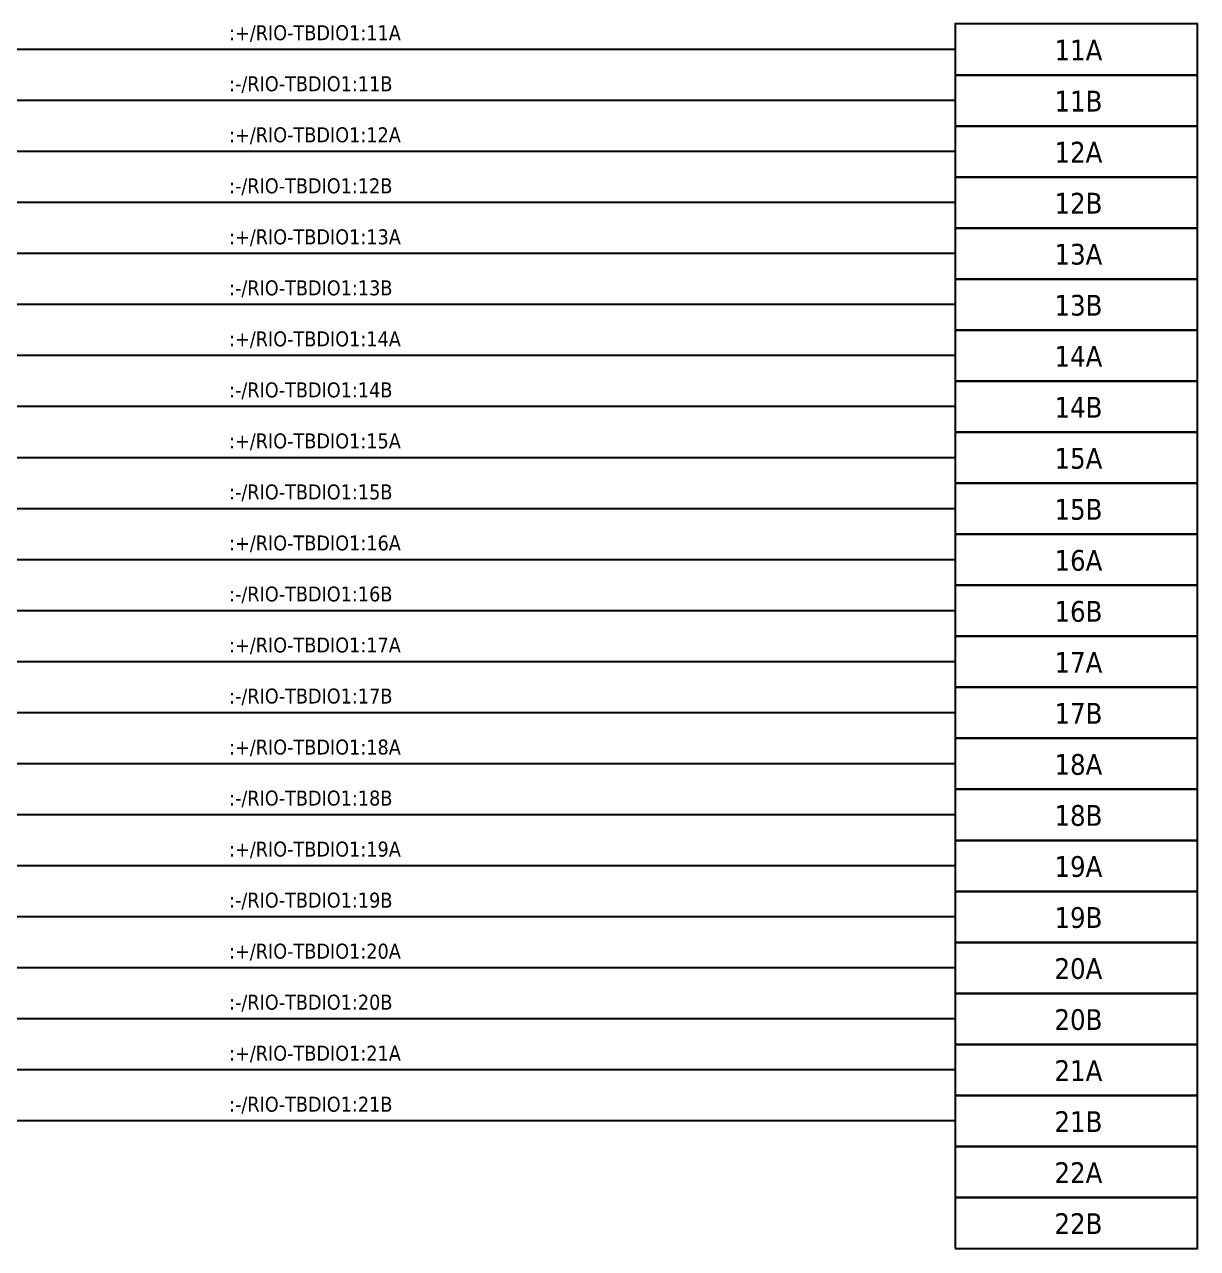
# Model space of a CAD drawing. Header units: millimetres. Extents: x 0 to 1792788, y -13 to 262234.
# Drawn here: x 92 to 184, y 103 to 199 of the extents above; entities that cross this region are included whole.
import ezdxf
from ezdxf.enums import TextEntityAlignment as Align

# ---------------------------------------------------------------- set-up
doc = ezdxf.new("R2010")
doc.units = ezdxf.units.MM
for name, color, linetype, lineweight in [('EPLAN300', 5, 'Continuous', 25), ('EPLAN311', 7, 'Continuous', 25), ('EPLAN405', 7, 'Continuous', 25), ('EPLAN421', 5, 'Continuous', 35), ('EPLAN433', 251, 'Continuous', 35), ('EPLAN501', 7, 'Continuous', 35)]:
    doc.layers.add(name, color=color, linetype=linetype, lineweight=lineweight)
doc.styles.add('Tahoma', font='')
doc.styles.get('Tahoma').set_extended_font_data('Tahoma')

# ---------------------------------------------------------------- blocks, each defined once
blk = doc.blocks.new('EPLSYM_LibrarySPECIAL_en_US_Symbol427_Variant5_Placement1_20')
at = {"layer": 'EPLAN421', "color": 5, "style": 'Tahoma'}
for tag, p in [('17_20029[1]', (-0.9525, 3.335)), ('17_20029[2]', (20.0025, 3.335))]:
    blk.add_attdef(tag, text='', height=1.1739, dxfattribs=at).set_placement(p, align=Align.BOTTOM_RIGHT)
at = {"layer": 'EPLAN433', "color": 251, "style": 'Tahoma'}
blk.add_attdef('17_20406_1', text='', height=1.6254, dxfattribs=at).set_placement((0.9525, 1.5875), align=Align.BOTTOM_RIGHT)
blk.add_attdef('17_20406', text='', height=1.6254, dxfattribs=at).set_placement((0.9525, 1.5875), align=Align.BOTTOM_LEFT)
blk = doc.blocks.new('EPLSYM_LibrarySPECIAL_en_US_Symbol427_Variant5_Placement1_21')
at = {"layer": 'EPLAN421', "color": 5, "style": 'Tahoma'}
for tag, p in [('17_20029[1]', (-0.9525, 3.335)), ('17_20029[2]', (20.0025, 3.335))]:
    blk.add_attdef(tag, text='', height=1.1739, dxfattribs=at).set_placement(p, align=Align.BOTTOM_RIGHT)
at = {"layer": 'EPLAN433', "color": 251, "style": 'Tahoma'}
blk.add_attdef('17_20406_1', text='', height=1.6254, dxfattribs=at).set_placement((0.9525, 1.5875), align=Align.BOTTOM_RIGHT)
blk.add_attdef('17_20406', text='', height=1.6254, dxfattribs=at).set_placement((0.9525, 1.5875), align=Align.BOTTOM_LEFT)
blk = doc.blocks.new('EPLSYM_LibrarySPECIAL_en_US_Symbol427_Variant5_Placement1_22')
at = {"layer": 'EPLAN421', "color": 5, "style": 'Tahoma'}
for tag, p in [('17_20029[1]', (-0.9525, 3.335)), ('17_20029[2]', (20.0025, 3.335))]:
    blk.add_attdef(tag, text='', height=1.1739, dxfattribs=at).set_placement(p, align=Align.BOTTOM_RIGHT)
at = {"layer": 'EPLAN433', "color": 251, "style": 'Tahoma'}
blk.add_attdef('17_20406_1', text='', height=1.6254, dxfattribs=at).set_placement((0.9525, 1.5875), align=Align.BOTTOM_RIGHT)
blk.add_attdef('17_20406', text='', height=1.6254, dxfattribs=at).set_placement((0.9525, 1.5875), align=Align.BOTTOM_LEFT)
blk = doc.blocks.new('EPLSYM_LibrarySPECIAL_en_US_Symbol427_Variant5_Placement1_23')
at = {"layer": 'EPLAN421', "color": 5, "style": 'Tahoma'}
for tag, p in [('17_20029[1]', (-0.9525, 3.335)), ('17_20029[2]', (20.0025, 3.335))]:
    blk.add_attdef(tag, text='', height=1.1739, dxfattribs=at).set_placement(p, align=Align.BOTTOM_RIGHT)
at = {"layer": 'EPLAN433', "color": 251, "style": 'Tahoma'}
blk.add_attdef('17_20406_1', text='', height=1.6254, dxfattribs=at).set_placement((0.9525, 1.5875), align=Align.BOTTOM_RIGHT)
blk.add_attdef('17_20406', text='', height=1.6254, dxfattribs=at).set_placement((0.9525, 1.5875), align=Align.BOTTOM_LEFT)
blk = doc.blocks.new('EPLSYM_LibrarySPECIAL_en_US_Symbol427_Variant5_Placement1_24')
at = {"layer": 'EPLAN421', "color": 5, "style": 'Tahoma'}
for tag, p in [('17_20029[1]', (-0.9525, 3.335)), ('17_20029[2]', (20.0025, 3.335))]:
    blk.add_attdef(tag, text='', height=1.1739, dxfattribs=at).set_placement(p, align=Align.BOTTOM_RIGHT)
at = {"layer": 'EPLAN433', "color": 251, "style": 'Tahoma'}
blk.add_attdef('17_20406_1', text='', height=1.6254, dxfattribs=at).set_placement((0.9525, 1.5875), align=Align.BOTTOM_RIGHT)
blk.add_attdef('17_20406', text='', height=1.6254, dxfattribs=at).set_placement((0.9525, 1.5875), align=Align.BOTTOM_LEFT)
blk = doc.blocks.new('EPLSYM_LibrarySPECIAL_en_US_Symbol427_Variant5_Placement1_25')
at = {"layer": 'EPLAN421', "color": 5, "style": 'Tahoma'}
for tag, p in [('17_20029[1]', (-0.9525, 3.335)), ('17_20029[2]', (20.0025, 3.335))]:
    blk.add_attdef(tag, text='', height=1.1739, dxfattribs=at).set_placement(p, align=Align.BOTTOM_RIGHT)
at = {"layer": 'EPLAN433', "color": 251, "style": 'Tahoma'}
blk.add_attdef('17_20406_1', text='', height=1.6254, dxfattribs=at).set_placement((0.9525, 1.5875), align=Align.BOTTOM_RIGHT)
blk.add_attdef('17_20406', text='', height=1.6254, dxfattribs=at).set_placement((0.9525, 1.5875), align=Align.BOTTOM_LEFT)
blk = doc.blocks.new('EPLSYM_LibrarySPECIAL_en_US_Symbol427_Variant5_Placement1_26')
at = {"layer": 'EPLAN421', "color": 5, "style": 'Tahoma'}
for tag, p in [('17_20029[1]', (-0.9525, 3.335)), ('17_20029[2]', (20.0025, 3.335))]:
    blk.add_attdef(tag, text='', height=1.1739, dxfattribs=at).set_placement(p, align=Align.BOTTOM_RIGHT)
at = {"layer": 'EPLAN433', "color": 251, "style": 'Tahoma'}
blk.add_attdef('17_20406_1', text='', height=1.6254, dxfattribs=at).set_placement((0.9525, 1.5875), align=Align.BOTTOM_RIGHT)
blk.add_attdef('17_20406', text='', height=1.6254, dxfattribs=at).set_placement((0.9525, 1.5875), align=Align.BOTTOM_LEFT)
blk = doc.blocks.new('EPLSYM_LibrarySPECIAL_en_US_Symbol427_Variant5_Placement1_27')
at = {"layer": 'EPLAN421', "color": 5, "style": 'Tahoma'}
for tag, p in [('17_20029[1]', (-0.9525, 3.335)), ('17_20029[2]', (20.0025, 3.335))]:
    blk.add_attdef(tag, text='', height=1.1739, dxfattribs=at).set_placement(p, align=Align.BOTTOM_RIGHT)
at = {"layer": 'EPLAN433', "color": 251, "style": 'Tahoma'}
blk.add_attdef('17_20406_1', text='', height=1.6254, dxfattribs=at).set_placement((0.9525, 1.5875), align=Align.BOTTOM_RIGHT)
blk.add_attdef('17_20406', text='', height=1.6254, dxfattribs=at).set_placement((0.9525, 1.5875), align=Align.BOTTOM_LEFT)
blk = doc.blocks.new('EPLSYM_LibrarySPECIAL_en_US_Symbol427_Variant5_Placement1_28')
at = {"layer": 'EPLAN421', "color": 5, "style": 'Tahoma'}
for tag, p in [('17_20029[1]', (-0.9525, 3.335)), ('17_20029[2]', (20.0025, 3.335))]:
    blk.add_attdef(tag, text='', height=1.1739, dxfattribs=at).set_placement(p, align=Align.BOTTOM_RIGHT)
at = {"layer": 'EPLAN433', "color": 251, "style": 'Tahoma'}
blk.add_attdef('17_20406_1', text='', height=1.6254, dxfattribs=at).set_placement((0.9525, 1.5875), align=Align.BOTTOM_RIGHT)
blk.add_attdef('17_20406', text='', height=1.6254, dxfattribs=at).set_placement((0.9525, 1.5875), align=Align.BOTTOM_LEFT)
blk = doc.blocks.new('EPLSYM_LibrarySPECIAL_en_US_Symbol427_Variant5_Placement1_29')
at = {"layer": 'EPLAN421', "color": 5, "style": 'Tahoma'}
for tag, p in [('17_20029[1]', (-0.9525, 3.335)), ('17_20029[2]', (20.0025, 3.335))]:
    blk.add_attdef(tag, text='', height=1.1739, dxfattribs=at).set_placement(p, align=Align.BOTTOM_RIGHT)
at = {"layer": 'EPLAN433', "color": 251, "style": 'Tahoma'}
blk.add_attdef('17_20406_1', text='', height=1.6254, dxfattribs=at).set_placement((0.9525, 1.5875), align=Align.BOTTOM_RIGHT)
blk.add_attdef('17_20406', text='', height=1.6254, dxfattribs=at).set_placement((0.9525, 1.5875), align=Align.BOTTOM_LEFT)
blk = doc.blocks.new('EPLSYM_LibrarySPECIAL_en_US_Symbol427_Variant5_Placement1_30')
at = {"layer": 'EPLAN421', "color": 5, "style": 'Tahoma'}
for tag, p in [('17_20029[1]', (-0.9525, 3.335)), ('17_20029[2]', (20.0025, 3.335))]:
    blk.add_attdef(tag, text='', height=1.1739, dxfattribs=at).set_placement(p, align=Align.BOTTOM_RIGHT)
at = {"layer": 'EPLAN433', "color": 251, "style": 'Tahoma'}
blk.add_attdef('17_20406_1', text='', height=1.6254, dxfattribs=at).set_placement((0.9525, 1.5875), align=Align.BOTTOM_RIGHT)
blk.add_attdef('17_20406', text='', height=1.6254, dxfattribs=at).set_placement((0.9525, 1.5875), align=Align.BOTTOM_LEFT)
blk = doc.blocks.new('EPLSYM_LibrarySPECIAL_en_US_Symbol427_Variant5_Placement1_31')
at = {"layer": 'EPLAN421', "color": 5, "style": 'Tahoma'}
for tag, p in [('17_20029[1]', (-0.9525, 3.335)), ('17_20029[2]', (20.0025, 3.335))]:
    blk.add_attdef(tag, text='', height=1.1739, dxfattribs=at).set_placement(p, align=Align.BOTTOM_RIGHT)
at = {"layer": 'EPLAN433', "color": 251, "style": 'Tahoma'}
blk.add_attdef('17_20406_1', text='', height=1.6254, dxfattribs=at).set_placement((0.9525, 1.5875), align=Align.BOTTOM_RIGHT)
blk.add_attdef('17_20406', text='', height=1.6254, dxfattribs=at).set_placement((0.9525, 1.5875), align=Align.BOTTOM_LEFT)
blk = doc.blocks.new('EPLSYM_LibrarySPECIAL_en_US_Symbol427_Variant5_Placement1_32')
at = {"layer": 'EPLAN421', "color": 5, "style": 'Tahoma'}
for tag, p in [('17_20029[1]', (-0.9525, 3.335)), ('17_20029[2]', (20.0025, 3.335))]:
    blk.add_attdef(tag, text='', height=1.1739, dxfattribs=at).set_placement(p, align=Align.BOTTOM_RIGHT)
at = {"layer": 'EPLAN433', "color": 251, "style": 'Tahoma'}
blk.add_attdef('17_20406_1', text='', height=1.6254, dxfattribs=at).set_placement((0.9525, 1.5875), align=Align.BOTTOM_RIGHT)
blk.add_attdef('17_20406', text='', height=1.6254, dxfattribs=at).set_placement((0.9525, 1.5875), align=Align.BOTTOM_LEFT)
blk = doc.blocks.new('EPLSYM_LibrarySPECIAL_en_US_Symbol427_Variant5_Placement1_33')
at = {"layer": 'EPLAN421', "color": 5, "style": 'Tahoma'}
for tag, p in [('17_20029[1]', (-0.9525, 3.335)), ('17_20029[2]', (20.0025, 3.335))]:
    blk.add_attdef(tag, text='', height=1.1739, dxfattribs=at).set_placement(p, align=Align.BOTTOM_RIGHT)
at = {"layer": 'EPLAN433', "color": 251, "style": 'Tahoma'}
blk.add_attdef('17_20406_1', text='', height=1.6254, dxfattribs=at).set_placement((0.9525, 1.5875), align=Align.BOTTOM_RIGHT)
blk.add_attdef('17_20406', text='', height=1.6254, dxfattribs=at).set_placement((0.9525, 1.5875), align=Align.BOTTOM_LEFT)
blk = doc.blocks.new('EPLSYM_LibrarySPECIAL_en_US_Symbol427_Variant5_Placement1_34')
at = {"layer": 'EPLAN421', "color": 5, "style": 'Tahoma'}
for tag, p in [('17_20029[1]', (-0.9525, 3.335)), ('17_20029[2]', (20.0025, 3.335))]:
    blk.add_attdef(tag, text='', height=1.1739, dxfattribs=at).set_placement(p, align=Align.BOTTOM_RIGHT)
at = {"layer": 'EPLAN433', "color": 251, "style": 'Tahoma'}
blk.add_attdef('17_20406_1', text='', height=1.6254, dxfattribs=at).set_placement((0.9525, 1.5875), align=Align.BOTTOM_RIGHT)
blk.add_attdef('17_20406', text='', height=1.6254, dxfattribs=at).set_placement((0.9525, 1.5875), align=Align.BOTTOM_LEFT)
blk = doc.blocks.new('EPLSYM_LibrarySPECIAL_en_US_Symbol427_Variant5_Placement1_35')
at = {"layer": 'EPLAN421', "color": 5, "style": 'Tahoma'}
for tag, p in [('17_20029[1]', (-0.9525, 3.335)), ('17_20029[2]', (20.0025, 3.335))]:
    blk.add_attdef(tag, text='', height=1.1739, dxfattribs=at).set_placement(p, align=Align.BOTTOM_RIGHT)
at = {"layer": 'EPLAN433', "color": 251, "style": 'Tahoma'}
blk.add_attdef('17_20406_1', text='', height=1.6254, dxfattribs=at).set_placement((0.9525, 1.5875), align=Align.BOTTOM_RIGHT)
blk.add_attdef('17_20406', text='', height=1.6254, dxfattribs=at).set_placement((0.9525, 1.5875), align=Align.BOTTOM_LEFT)
blk = doc.blocks.new('EPLSYM_LibrarySPECIAL_en_US_Symbol427_Variant5_Placement1_36')
at = {"layer": 'EPLAN421', "color": 5, "style": 'Tahoma'}
for tag, p in [('17_20029[1]', (-0.9525, 3.335)), ('17_20029[2]', (20.0025, 3.335))]:
    blk.add_attdef(tag, text='', height=1.1739, dxfattribs=at).set_placement(p, align=Align.BOTTOM_RIGHT)
at = {"layer": 'EPLAN433', "color": 251, "style": 'Tahoma'}
blk.add_attdef('17_20406_1', text='', height=1.6254, dxfattribs=at).set_placement((0.9525, 1.5875), align=Align.BOTTOM_RIGHT)
blk.add_attdef('17_20406', text='', height=1.6254, dxfattribs=at).set_placement((0.9525, 1.5875), align=Align.BOTTOM_LEFT)
blk = doc.blocks.new('EPLSYM_LibrarySPECIAL_en_US_Symbol427_Variant5_Placement1_37')
at = {"layer": 'EPLAN421', "color": 5, "style": 'Tahoma'}
for tag, p in [('17_20029[1]', (-0.9525, 3.335)), ('17_20029[2]', (20.0025, 3.335))]:
    blk.add_attdef(tag, text='', height=1.1739, dxfattribs=at).set_placement(p, align=Align.BOTTOM_RIGHT)
at = {"layer": 'EPLAN433', "color": 251, "style": 'Tahoma'}
blk.add_attdef('17_20406_1', text='', height=1.6254, dxfattribs=at).set_placement((0.9525, 1.5875), align=Align.BOTTOM_RIGHT)
blk.add_attdef('17_20406', text='', height=1.6254, dxfattribs=at).set_placement((0.9525, 1.5875), align=Align.BOTTOM_LEFT)
blk = doc.blocks.new('EPLSYM_LibrarySPECIAL_en_US_Symbol427_Variant5_Placement1_38')
at = {"layer": 'EPLAN421', "color": 5, "style": 'Tahoma'}
for tag, p in [('17_20029[1]', (-0.9525, 3.335)), ('17_20029[2]', (20.0025, 3.335))]:
    blk.add_attdef(tag, text='', height=1.1739, dxfattribs=at).set_placement(p, align=Align.BOTTOM_RIGHT)
at = {"layer": 'EPLAN433', "color": 251, "style": 'Tahoma'}
blk.add_attdef('17_20406_1', text='', height=1.6254, dxfattribs=at).set_placement((0.9525, 1.5875), align=Align.BOTTOM_RIGHT)
blk.add_attdef('17_20406', text='', height=1.6254, dxfattribs=at).set_placement((0.9525, 1.5875), align=Align.BOTTOM_LEFT)
blk = doc.blocks.new('EPLSYM_LibrarySPECIAL_en_US_Symbol427_Variant5_Placement1_39')
at = {"layer": 'EPLAN421', "color": 5, "style": 'Tahoma'}
for tag, p in [('17_20029[1]', (-0.9525, 3.335)), ('17_20029[2]', (20.0025, 3.335))]:
    blk.add_attdef(tag, text='', height=1.1739, dxfattribs=at).set_placement(p, align=Align.BOTTOM_RIGHT)
at = {"layer": 'EPLAN433', "color": 251, "style": 'Tahoma'}
blk.add_attdef('17_20406_1', text='', height=1.6254, dxfattribs=at).set_placement((0.9525, 1.5875), align=Align.BOTTOM_RIGHT)
blk.add_attdef('17_20406', text='', height=1.6254, dxfattribs=at).set_placement((0.9525, 1.5875), align=Align.BOTTOM_LEFT)
blk = doc.blocks.new('EPLSYM_LibrarySPECIAL_en_US_Symbol427_Variant5_Placement1_40')
at = {"layer": 'EPLAN421', "color": 5, "style": 'Tahoma'}
for tag, p in [('17_20029[1]', (-0.9525, 3.335)), ('17_20029[2]', (20.0025, 3.335))]:
    blk.add_attdef(tag, text='', height=1.1739, dxfattribs=at).set_placement(p, align=Align.BOTTOM_RIGHT)
at = {"layer": 'EPLAN433', "color": 251, "style": 'Tahoma'}
blk.add_attdef('17_20406_1', text='', height=1.6254, dxfattribs=at).set_placement((0.9525, 1.5875), align=Align.BOTTOM_RIGHT)
blk.add_attdef('17_20406', text='', height=1.6254, dxfattribs=at).set_placement((0.9525, 1.5875), align=Align.BOTTOM_LEFT)
blk = doc.blocks.new('EPLSYM_LibrarySPECIAL_en_US_Symbol427_Variant5_Placement1_41')
at = {"layer": 'EPLAN421', "color": 5, "style": 'Tahoma'}
for tag, p in [('17_20029[1]', (-0.9525, 3.335)), ('17_20029[2]', (20.0025, 3.335))]:
    blk.add_attdef(tag, text='', height=1.1739, dxfattribs=at).set_placement(p, align=Align.BOTTOM_RIGHT)
at = {"layer": 'EPLAN433', "color": 251, "style": 'Tahoma'}
blk.add_attdef('17_20406_1', text='', height=1.6254, dxfattribs=at).set_placement((0.9525, 1.5875), align=Align.BOTTOM_RIGHT)
blk.add_attdef('17_20406', text='', height=1.6254, dxfattribs=at).set_placement((0.9525, 1.5875), align=Align.BOTTOM_LEFT)
blk = doc.blocks.new('EPLSYM_LibrarySPECIAL_en_US_Symbol427_Variant5_Placement1_42')
at = {"layer": 'EPLAN421', "color": 5, "style": 'Tahoma'}
for tag, p in [('17_20029[1]', (-0.9525, 3.335)), ('17_20029[2]', (20.0025, 3.335))]:
    blk.add_attdef(tag, text='', height=1.1739, dxfattribs=at).set_placement(p, align=Align.BOTTOM_RIGHT)
at = {"layer": 'EPLAN433', "color": 251, "style": 'Tahoma'}
blk.add_attdef('17_20406_1', text='', height=1.6254, dxfattribs=at).set_placement((0.9525, 1.5875), align=Align.BOTTOM_RIGHT)
blk.add_attdef('17_20406', text='', height=1.6254, dxfattribs=at).set_placement((0.9525, 1.5875), align=Align.BOTTOM_LEFT)
blk = doc.blocks.new('EPLSYM_LibrarySPECIAL_en_US_Symbol427_Variant5_Placement1_43')
at = {"layer": 'EPLAN421', "color": 5, "style": 'Tahoma'}
for tag, p in [('17_20029[1]', (-0.9525, 3.335)), ('17_20029[2]', (20.0025, 3.335))]:
    blk.add_attdef(tag, text='', height=1.1739, dxfattribs=at).set_placement(p, align=Align.BOTTOM_RIGHT)
at = {"layer": 'EPLAN433', "color": 251, "style": 'Tahoma'}
blk.add_attdef('17_20406_1', text='', height=1.6254, dxfattribs=at).set_placement((0.9525, 1.5875), align=Align.BOTTOM_RIGHT)
blk.add_attdef('17_20406', text='', height=1.6254, dxfattribs=at).set_placement((0.9525, 1.5875), align=Align.BOTTOM_LEFT)
blk = doc.blocks.new('EPLSYM_LibrarySPECIAL_Symbol308_Variant0_Placement0')
at = {"layer": 'EPLAN405', "color": 7, "style": 'Tahoma'}
for tag, p in [('17_31011', (1.5, 6.35)), ('17_31002', (1.5, 0.5))]:
    blk.add_attdef(tag, text='', height=1.174, dxfattribs=at).set_placement(p, align=Align.BOTTOM_LEFT)
for tag, p in [('17_31004', (1.5, 4.4)), ('17_31003', (1.5, 2.45))]:
    blk.add_attdef(tag, p, '', height=1.174, dxfattribs=at)

msp = doc.modelspace()

# ---------------------------------------------------------------- linework, layer by layer
at = {"layer": 'EPLAN300', "lineweight": 25, "ltscale": 4}
for points in [[(165, 195), (184, 195), (184, 199), (165, 199)], [(165, 191), (184, 191), (184, 195), (165, 195)], [(165, 187), (184, 187), (184, 191), (165, 191)], [(165, 183), (184, 183), (184, 187), (165, 187)], [(165, 179), (184, 179), (184, 183), (165, 183)], [(165, 175), (184, 175), (184, 179), (165, 179)], [(165, 171), (184, 171), (184, 175), (165, 175)], [(165, 167), (184, 167), (184, 171), (165, 171)], [(165, 163), (184, 163), (184, 167), (165, 167)], [(165, 159), (184, 159), (184, 163), (165, 163)], [(165, 155), (184, 155), (184, 159), (165, 159)], [(165, 151), (184, 151), (184, 155), (165, 155)], [(165, 147), (184, 147), (184, 151), (165, 151)], [(165, 143), (184, 143), (184, 147), (165, 147)], [(165, 139), (184, 139), (184, 143), (165, 143)], [(165, 135), (184, 135), (184, 139), (165, 139)], [(165, 131), (184, 131), (184, 135), (165, 135)], [(165, 127), (184, 127), (184, 131), (165, 131)], [(165, 123), (184, 123), (184, 127), (165, 127)], [(165, 119), (184, 119), (184, 123), (165, 123)], [(165, 115), (184, 115), (184, 119), (165, 119)], [(165, 111), (184, 111), (184, 115), (165, 115)], [(165, 107), (184, 107), (184, 111), (165, 111)], [(165, 103), (184, 103), (184, 107), (165, 107)]]:
    msp.add_lwpolyline(points, close=True, dxfattribs=at)
at = {"layer": 'EPLAN311', "ltscale": 4}
for p, q in [((165, 197), (39, 197)), ((165, 193), (39, 193)), ((165, 189), (39, 189)), ((165, 185), (39, 185)), ((165, 181), (39, 181)), ((165, 177), (39, 177)), ((165, 173), (39, 173)), ((165, 169), (39, 169)), ((165, 165), (39, 165)), ((165, 161), (39, 161)), ((165, 157), (39, 157)), ((165, 153), (39, 153)), ((165, 149), (39, 149)), ((165, 145), (39, 145)), ((165, 141), (39, 141)), ((165, 137), (39, 137)), ((165, 133), (39, 133)), ((165, 129), (39, 129)), ((165, 125), (39, 125)), ((165, 121), (39, 121)), ((165, 117), (39, 117)), ((165, 113), (39, 113))]:
    msp.add_line(p, q, dxfattribs=at)

# ---------------------------------------------------------------- block references
ref = msp.add_blockref('EPLSYM_LibrarySPECIAL_Symbol308_Variant0_Placement0', (108, 197))
ref.add_attrib('17_31011', ':+/RIO-TBDIO1:11A', dxfattribs={"layer": 'EPLAN405', "color": 7, "height": 1.1739, "style": 'Tahoma'}).set_placement((108.055, 197.374), align=Align.BOTTOM_LEFT)
ref = msp.add_blockref('EPLSYM_LibrarySPECIAL_en_US_Symbol427_Variant5_Placement1_20', (165, 197))
ref.add_attrib('17_20011', '11A', dxfattribs={"layer": 'EPLAN501', "color": 7, "height": 1.6254, "style": 'Tahoma'}).set_placement((174.661, 195.65), align=Align.BOTTOM_CENTER)
ref = msp.add_blockref('EPLSYM_LibrarySPECIAL_Symbol308_Variant0_Placement0', (108, 193))
ref.add_attrib('17_31011', ':-/RIO-TBDIO1:11B', dxfattribs={"layer": 'EPLAN405', "color": 7, "height": 1.1739, "style": 'Tahoma'}).set_placement((108.055, 193.374), align=Align.BOTTOM_LEFT)
ref = msp.add_blockref('EPLSYM_LibrarySPECIAL_en_US_Symbol427_Variant5_Placement1_21', (165, 193))
ref.add_attrib('17_20011', '11B', dxfattribs={"layer": 'EPLAN501', "color": 7, "height": 1.6254, "style": 'Tahoma'}).set_placement((174.661, 191.65), align=Align.BOTTOM_CENTER)
ref = msp.add_blockref('EPLSYM_LibrarySPECIAL_Symbol308_Variant0_Placement0', (108, 189))
ref.add_attrib('17_31011', ':+/RIO-TBDIO1:12A', dxfattribs={"layer": 'EPLAN405', "color": 7, "height": 1.1739, "style": 'Tahoma'}).set_placement((108.055, 189.374), align=Align.BOTTOM_LEFT)
ref = msp.add_blockref('EPLSYM_LibrarySPECIAL_en_US_Symbol427_Variant5_Placement1_22', (165, 189))
ref.add_attrib('17_20011', '12A', dxfattribs={"layer": 'EPLAN501', "color": 7, "height": 1.6254, "style": 'Tahoma'}).set_placement((174.661, 187.65), align=Align.BOTTOM_CENTER)
ref = msp.add_blockref('EPLSYM_LibrarySPECIAL_Symbol308_Variant0_Placement0', (108, 185))
ref.add_attrib('17_31011', ':-/RIO-TBDIO1:12B', dxfattribs={"layer": 'EPLAN405', "color": 7, "height": 1.1739, "style": 'Tahoma'}).set_placement((108.055, 185.374), align=Align.BOTTOM_LEFT)
ref = msp.add_blockref('EPLSYM_LibrarySPECIAL_en_US_Symbol427_Variant5_Placement1_23', (165, 185))
ref.add_attrib('17_20011', '12B', dxfattribs={"layer": 'EPLAN501', "color": 7, "height": 1.6254, "style": 'Tahoma'}).set_placement((174.661, 183.65), align=Align.BOTTOM_CENTER)
ref = msp.add_blockref('EPLSYM_LibrarySPECIAL_Symbol308_Variant0_Placement0', (108, 181))
ref.add_attrib('17_31011', ':+/RIO-TBDIO1:13A', dxfattribs={"layer": 'EPLAN405', "color": 7, "height": 1.1739, "style": 'Tahoma'}).set_placement((108.055, 181.374), align=Align.BOTTOM_LEFT)
ref = msp.add_blockref('EPLSYM_LibrarySPECIAL_en_US_Symbol427_Variant5_Placement1_24', (165, 181))
ref.add_attrib('17_20011', '13A', dxfattribs={"layer": 'EPLAN501', "color": 7, "height": 1.6254, "style": 'Tahoma'}).set_placement((174.661, 179.65), align=Align.BOTTOM_CENTER)
ref = msp.add_blockref('EPLSYM_LibrarySPECIAL_Symbol308_Variant0_Placement0', (108, 177))
ref.add_attrib('17_31011', ':-/RIO-TBDIO1:13B', dxfattribs={"layer": 'EPLAN405', "color": 7, "height": 1.1739, "style": 'Tahoma'}).set_placement((108.055, 177.374), align=Align.BOTTOM_LEFT)
ref = msp.add_blockref('EPLSYM_LibrarySPECIAL_en_US_Symbol427_Variant5_Placement1_25', (165, 177))
ref.add_attrib('17_20011', '13B', dxfattribs={"layer": 'EPLAN501', "color": 7, "height": 1.6254, "style": 'Tahoma'}).set_placement((174.661, 175.65), align=Align.BOTTOM_CENTER)
ref = msp.add_blockref('EPLSYM_LibrarySPECIAL_Symbol308_Variant0_Placement0', (108, 173))
ref.add_attrib('17_31011', ':+/RIO-TBDIO1:14A', dxfattribs={"layer": 'EPLAN405', "color": 7, "height": 1.1739, "style": 'Tahoma'}).set_placement((108.055, 173.374), align=Align.BOTTOM_LEFT)
ref = msp.add_blockref('EPLSYM_LibrarySPECIAL_en_US_Symbol427_Variant5_Placement1_26', (165, 173))
ref.add_attrib('17_20011', '14A', dxfattribs={"layer": 'EPLAN501', "color": 7, "height": 1.6254, "style": 'Tahoma'}).set_placement((174.661, 171.65), align=Align.BOTTOM_CENTER)
ref = msp.add_blockref('EPLSYM_LibrarySPECIAL_Symbol308_Variant0_Placement0', (108, 169))
ref.add_attrib('17_31011', ':-/RIO-TBDIO1:14B', dxfattribs={"layer": 'EPLAN405', "color": 7, "height": 1.1739, "style": 'Tahoma'}).set_placement((108.055, 169.374), align=Align.BOTTOM_LEFT)
ref = msp.add_blockref('EPLSYM_LibrarySPECIAL_en_US_Symbol427_Variant5_Placement1_27', (165, 169))
ref.add_attrib('17_20011', '14B', dxfattribs={"layer": 'EPLAN501', "color": 7, "height": 1.6254, "style": 'Tahoma'}).set_placement((174.661, 167.65), align=Align.BOTTOM_CENTER)
ref = msp.add_blockref('EPLSYM_LibrarySPECIAL_Symbol308_Variant0_Placement0', (108, 165))
ref.add_attrib('17_31011', ':+/RIO-TBDIO1:15A', dxfattribs={"layer": 'EPLAN405', "color": 7, "height": 1.1739, "style": 'Tahoma'}).set_placement((108.055, 165.374), align=Align.BOTTOM_LEFT)
ref = msp.add_blockref('EPLSYM_LibrarySPECIAL_en_US_Symbol427_Variant5_Placement1_28', (165, 165))
ref.add_attrib('17_20011', '15A', dxfattribs={"layer": 'EPLAN501', "color": 7, "height": 1.6254, "style": 'Tahoma'}).set_placement((174.661, 163.65), align=Align.BOTTOM_CENTER)
ref = msp.add_blockref('EPLSYM_LibrarySPECIAL_Symbol308_Variant0_Placement0', (108, 161))
ref.add_attrib('17_31011', ':-/RIO-TBDIO1:15B', dxfattribs={"layer": 'EPLAN405', "color": 7, "height": 1.1739, "style": 'Tahoma'}).set_placement((108.055, 161.374), align=Align.BOTTOM_LEFT)
ref = msp.add_blockref('EPLSYM_LibrarySPECIAL_en_US_Symbol427_Variant5_Placement1_29', (165, 161))
ref.add_attrib('17_20011', '15B', dxfattribs={"layer": 'EPLAN501', "color": 7, "height": 1.6254, "style": 'Tahoma'}).set_placement((174.661, 159.65), align=Align.BOTTOM_CENTER)
ref = msp.add_blockref('EPLSYM_LibrarySPECIAL_Symbol308_Variant0_Placement0', (108, 157))
ref.add_attrib('17_31011', ':+/RIO-TBDIO1:16A', dxfattribs={"layer": 'EPLAN405', "color": 7, "height": 1.1739, "style": 'Tahoma'}).set_placement((108.055, 157.374), align=Align.BOTTOM_LEFT)
ref = msp.add_blockref('EPLSYM_LibrarySPECIAL_en_US_Symbol427_Variant5_Placement1_30', (165, 157))
ref.add_attrib('17_20011', '16A', dxfattribs={"layer": 'EPLAN501', "color": 7, "height": 1.6254, "style": 'Tahoma'}).set_placement((174.661, 155.65), align=Align.BOTTOM_CENTER)
ref = msp.add_blockref('EPLSYM_LibrarySPECIAL_Symbol308_Variant0_Placement0', (108, 153))
ref.add_attrib('17_31011', ':-/RIO-TBDIO1:16B', dxfattribs={"layer": 'EPLAN405', "color": 7, "height": 1.1739, "style": 'Tahoma'}).set_placement((108.055, 153.374), align=Align.BOTTOM_LEFT)
ref = msp.add_blockref('EPLSYM_LibrarySPECIAL_en_US_Symbol427_Variant5_Placement1_31', (165, 153))
ref.add_attrib('17_20011', '16B', dxfattribs={"layer": 'EPLAN501', "color": 7, "height": 1.6254, "style": 'Tahoma'}).set_placement((174.661, 151.65), align=Align.BOTTOM_CENTER)
ref = msp.add_blockref('EPLSYM_LibrarySPECIAL_Symbol308_Variant0_Placement0', (108, 149))
ref.add_attrib('17_31011', ':+/RIO-TBDIO1:17A', dxfattribs={"layer": 'EPLAN405', "color": 7, "height": 1.1739, "style": 'Tahoma'}).set_placement((108.055, 149.374), align=Align.BOTTOM_LEFT)
ref = msp.add_blockref('EPLSYM_LibrarySPECIAL_en_US_Symbol427_Variant5_Placement1_32', (165, 149))
ref.add_attrib('17_20011', '17A', dxfattribs={"layer": 'EPLAN501', "color": 7, "height": 1.6254, "style": 'Tahoma'}).set_placement((174.661, 147.65), align=Align.BOTTOM_CENTER)
ref = msp.add_blockref('EPLSYM_LibrarySPECIAL_Symbol308_Variant0_Placement0', (108, 145))
ref.add_attrib('17_31011', ':-/RIO-TBDIO1:17B', dxfattribs={"layer": 'EPLAN405', "color": 7, "height": 1.1739, "style": 'Tahoma'}).set_placement((108.055, 145.374), align=Align.BOTTOM_LEFT)
ref = msp.add_blockref('EPLSYM_LibrarySPECIAL_en_US_Symbol427_Variant5_Placement1_33', (165, 145))
ref.add_attrib('17_20011', '17B', dxfattribs={"layer": 'EPLAN501', "color": 7, "height": 1.6254, "style": 'Tahoma'}).set_placement((174.661, 143.65), align=Align.BOTTOM_CENTER)
ref = msp.add_blockref('EPLSYM_LibrarySPECIAL_Symbol308_Variant0_Placement0', (108, 141))
ref.add_attrib('17_31011', ':+/RIO-TBDIO1:18A', dxfattribs={"layer": 'EPLAN405', "color": 7, "height": 1.1739, "style": 'Tahoma'}).set_placement((108.055, 141.374), align=Align.BOTTOM_LEFT)
ref = msp.add_blockref('EPLSYM_LibrarySPECIAL_en_US_Symbol427_Variant5_Placement1_34', (165, 141))
ref.add_attrib('17_20011', '18A', dxfattribs={"layer": 'EPLAN501', "color": 7, "height": 1.6254, "style": 'Tahoma'}).set_placement((174.661, 139.65), align=Align.BOTTOM_CENTER)
ref = msp.add_blockref('EPLSYM_LibrarySPECIAL_Symbol308_Variant0_Placement0', (108, 137))
ref.add_attrib('17_31011', ':-/RIO-TBDIO1:18B', dxfattribs={"layer": 'EPLAN405', "color": 7, "height": 1.1739, "style": 'Tahoma'}).set_placement((108.055, 137.374), align=Align.BOTTOM_LEFT)
ref = msp.add_blockref('EPLSYM_LibrarySPECIAL_en_US_Symbol427_Variant5_Placement1_35', (165, 137))
ref.add_attrib('17_20011', '18B', dxfattribs={"layer": 'EPLAN501', "color": 7, "height": 1.6254, "style": 'Tahoma'}).set_placement((174.661, 135.65), align=Align.BOTTOM_CENTER)
ref = msp.add_blockref('EPLSYM_LibrarySPECIAL_Symbol308_Variant0_Placement0', (108, 133))
ref.add_attrib('17_31011', ':+/RIO-TBDIO1:19A', dxfattribs={"layer": 'EPLAN405', "color": 7, "height": 1.1739, "style": 'Tahoma'}).set_placement((108.055, 133.374), align=Align.BOTTOM_LEFT)
ref = msp.add_blockref('EPLSYM_LibrarySPECIAL_en_US_Symbol427_Variant5_Placement1_36', (165, 133))
ref.add_attrib('17_20011', '19A', dxfattribs={"layer": 'EPLAN501', "color": 7, "height": 1.6254, "style": 'Tahoma'}).set_placement((174.661, 131.65), align=Align.BOTTOM_CENTER)
ref = msp.add_blockref('EPLSYM_LibrarySPECIAL_Symbol308_Variant0_Placement0', (108, 129))
ref.add_attrib('17_31011', ':-/RIO-TBDIO1:19B', dxfattribs={"layer": 'EPLAN405', "color": 7, "height": 1.1739, "style": 'Tahoma'}).set_placement((108.055, 129.374), align=Align.BOTTOM_LEFT)
ref = msp.add_blockref('EPLSYM_LibrarySPECIAL_en_US_Symbol427_Variant5_Placement1_37', (165, 129))
ref.add_attrib('17_20011', '19B', dxfattribs={"layer": 'EPLAN501', "color": 7, "height": 1.6254, "style": 'Tahoma'}).set_placement((174.661, 127.65), align=Align.BOTTOM_CENTER)
ref = msp.add_blockref('EPLSYM_LibrarySPECIAL_Symbol308_Variant0_Placement0', (108, 125))
ref.add_attrib('17_31011', ':+/RIO-TBDIO1:20A', dxfattribs={"layer": 'EPLAN405', "color": 7, "height": 1.1739, "style": 'Tahoma'}).set_placement((108.055, 125.374), align=Align.BOTTOM_LEFT)
ref = msp.add_blockref('EPLSYM_LibrarySPECIAL_en_US_Symbol427_Variant5_Placement1_38', (165, 125))
ref.add_attrib('17_20011', '20A', dxfattribs={"layer": 'EPLAN501', "color": 7, "height": 1.6254, "style": 'Tahoma'}).set_placement((174.661, 123.65), align=Align.BOTTOM_CENTER)
ref = msp.add_blockref('EPLSYM_LibrarySPECIAL_Symbol308_Variant0_Placement0', (108, 121))
ref.add_attrib('17_31011', ':-/RIO-TBDIO1:20B', dxfattribs={"layer": 'EPLAN405', "color": 7, "height": 1.1739, "style": 'Tahoma'}).set_placement((108.055, 121.374), align=Align.BOTTOM_LEFT)
ref = msp.add_blockref('EPLSYM_LibrarySPECIAL_en_US_Symbol427_Variant5_Placement1_39', (165, 121))
ref.add_attrib('17_20011', '20B', dxfattribs={"layer": 'EPLAN501', "color": 7, "height": 1.6254, "style": 'Tahoma'}).set_placement((174.661, 119.65), align=Align.BOTTOM_CENTER)
ref = msp.add_blockref('EPLSYM_LibrarySPECIAL_Symbol308_Variant0_Placement0', (108, 117))
ref.add_attrib('17_31011', ':+/RIO-TBDIO1:21A', dxfattribs={"layer": 'EPLAN405', "color": 7, "height": 1.1739, "style": 'Tahoma'}).set_placement((108.055, 117.374), align=Align.BOTTOM_LEFT)
ref = msp.add_blockref('EPLSYM_LibrarySPECIAL_en_US_Symbol427_Variant5_Placement1_40', (165, 117))
ref.add_attrib('17_20011', '21A', dxfattribs={"layer": 'EPLAN501', "color": 7, "height": 1.6254, "style": 'Tahoma'}).set_placement((174.661, 115.65), align=Align.BOTTOM_CENTER)
ref = msp.add_blockref('EPLSYM_LibrarySPECIAL_Symbol308_Variant0_Placement0', (108, 113))
ref.add_attrib('17_31011', ':-/RIO-TBDIO1:21B', dxfattribs={"layer": 'EPLAN405', "color": 7, "height": 1.1739, "style": 'Tahoma'}).set_placement((108.055, 113.374), align=Align.BOTTOM_LEFT)
ref = msp.add_blockref('EPLSYM_LibrarySPECIAL_en_US_Symbol427_Variant5_Placement1_41', (165, 113))
ref.add_attrib('17_20011', '21B', dxfattribs={"layer": 'EPLAN501', "color": 7, "height": 1.6254, "style": 'Tahoma'}).set_placement((174.661, 111.65), align=Align.BOTTOM_CENTER)
ref = msp.add_blockref('EPLSYM_LibrarySPECIAL_en_US_Symbol427_Variant5_Placement1_42', (165, 109))
ref.add_attrib('17_20011', '22A', dxfattribs={"layer": 'EPLAN501', "color": 7, "height": 1.6254, "style": 'Tahoma'}).set_placement((174.661, 107.65), align=Align.BOTTOM_CENTER)
ref = msp.add_blockref('EPLSYM_LibrarySPECIAL_en_US_Symbol427_Variant5_Placement1_43', (165, 105))
ref.add_attrib('17_20011', '22B', dxfattribs={"layer": 'EPLAN501', "color": 7, "height": 1.6254, "style": 'Tahoma'}).set_placement((174.661, 103.65), align=Align.BOTTOM_CENTER)

doc.saveas('drawing.dxf')
